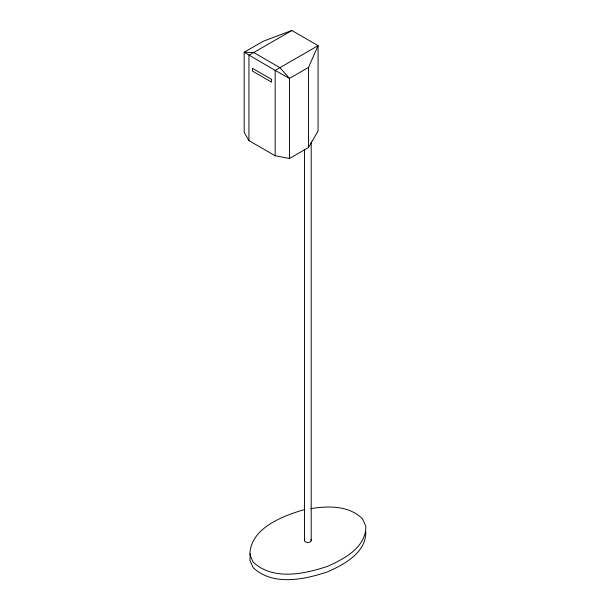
<?xml version="1.0" encoding="UTF-8"?>
<svg xmlns="http://www.w3.org/2000/svg" width="610" height="610" viewBox="0 0 610 610"><rect width="100%" height="100%" fill="white"/><g stroke="black" fill="none" stroke-linecap="round" stroke-linejoin="round"><path stroke-width="0.91" d="M250.382 553.72L249.864 560.232L253.15 567.628C272.99 586.324 304.527 579.607 327.745 571.761C344.36 564.364 366.084 552.698 365.832 531.821M308.538 147.498L308.538 67.39L318.077 45.643L291.854 30.5L263.245 41.236L244.168 52.246L244.168 132.355L248.941 140.613L275.163 155.756L289.468 158.508L308.538 147.498L318.077 130.982L318.077 45.643L275.163 70.417L244.168 52.246L253.707 52.521L279.929 67.664L289.468 78.4L289.468 158.508M291.854 30.5L248.941 55.274L248.941 140.613M308.538 67.39L289.468 78.4L275.163 70.417L275.163 155.756M304.573 509.754L302.781 510.067C281.828 516.296 250.153 528.672 249.864 554.726L253.15 562.123C272.99 580.819 304.527 574.101 327.745 566.255C344.36 558.859 366.084 547.193 365.832 526.316L362.546 518.912C349.278 505.476 328.21 505.705 310.818 508.671M311.214 142.023L311.214 540.628M304.481 149.412L304.481 540.407M310.856 539.644A3.37 1.944 0 0 1 308.096 542.458A3.37 1.944 0 0 1 304.649 539.911M271.587 79.361L252.517 68.35L252.517 71.103L271.587 82.114L271.587 79.361"/></g></svg>
